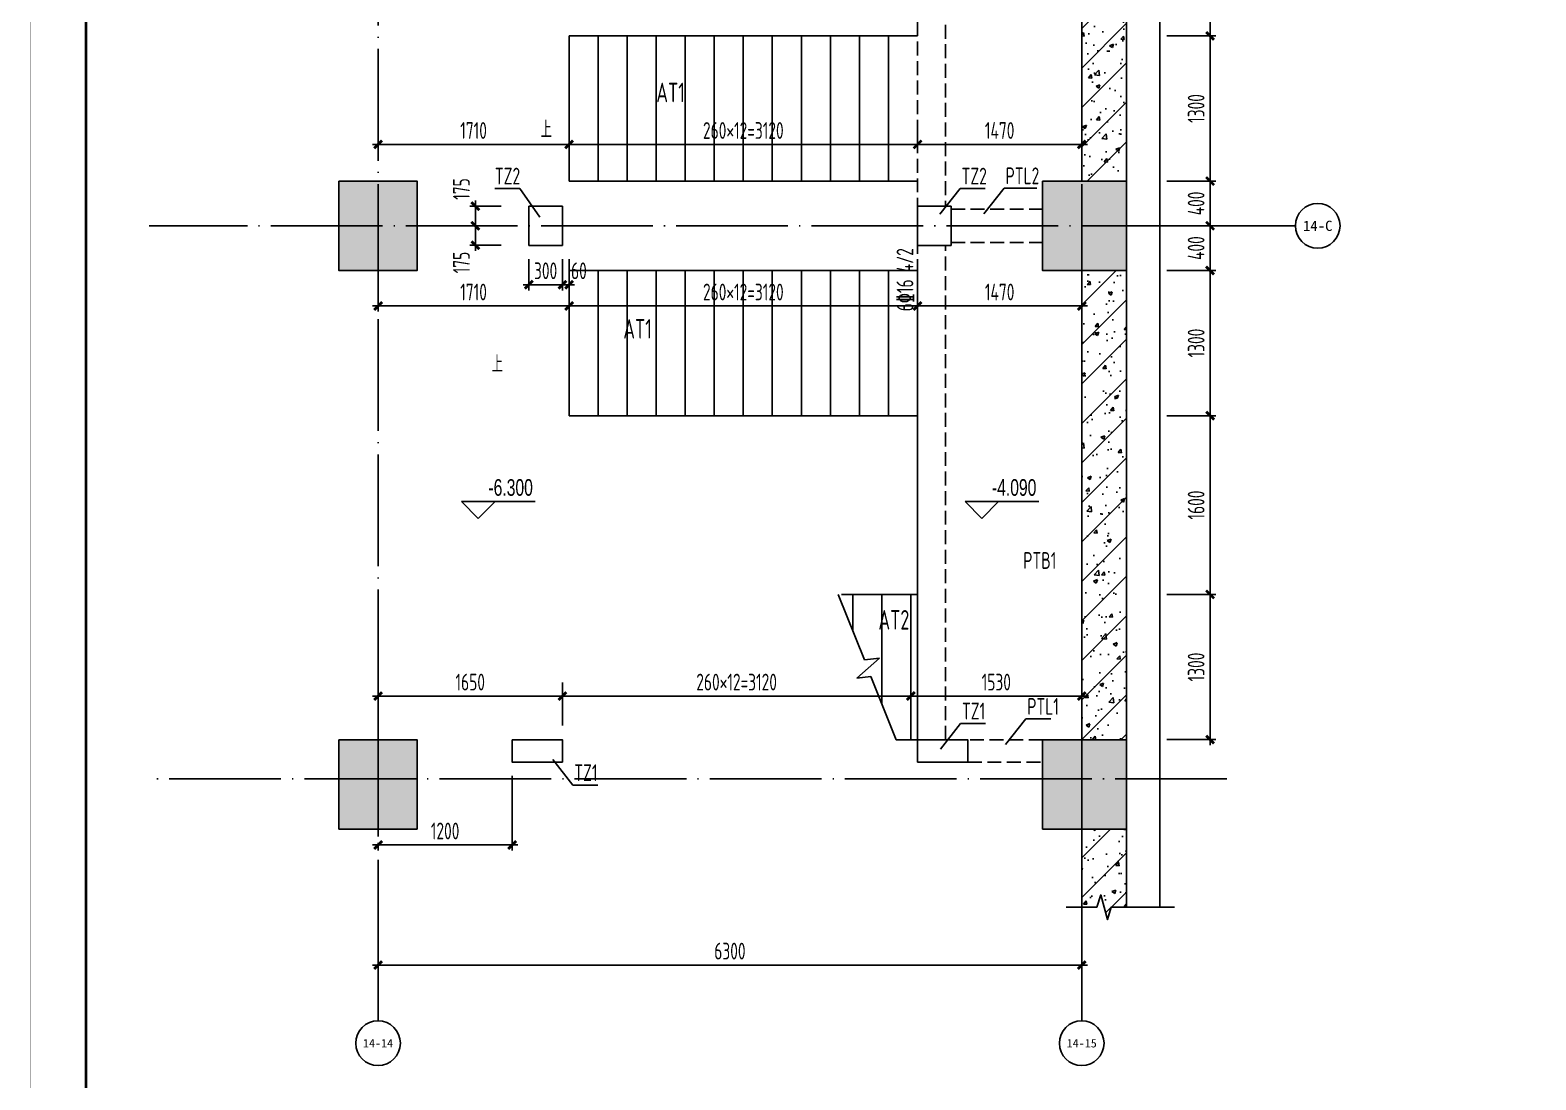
# Model space of a CAD drawing. Extents: x 458696 to 839151, y -191463 to 35158.
# Drawn here: x 505277 to 518758, y -35275 to -25877 of the extents above; entities that cross this region are included whole.
import ezdxf
from ezdxf.enums import TextEntityAlignment as Align

# ---------------------------------------------------------------- set-up
doc = ezdxf.new("R2010")
doc.units = 0
doc.header["$LTSCALE"] = 500
for name, pattern in [('CENTER', [2, 1.25, -0.25, 0.25, -0.25]), ('DASH', [0.35, 0.25, -0.1]), ('DOTE', [2.42, 2, -0.2, 0.02, -0.2])]:
    doc.linetypes.add(name, pattern=pattern)
doc.layers.get('0').update_dxf_attribs({"linetype": 'CONTINUOUS'})
doc.layers.get('Defpoints').update_dxf_attribs({"color": 167, "linetype": 'CONTINUOUS'})
for name, color, linetype in [('02-TEXT_轴号', 7, 'CONTINUOUS'), ('104-13#14# B1核心筒$0$104-13#14# B1核心筒$0$DIM_SYMB', 3, 'CONTINUOUS'), ('104-13#14# B1核心筒$0$A_STR-砼墙', 51, 'CONTINUOUS'), ('A-TECH_结构', 21, 'CONTINUOUS'), ('AXIS', 253, 'CENTER'), ('DIM', 3, 'CONTINUOUS'), ('PUB_TEXT', 7, 'CONTINUOUS'), ('s-beam', 4, 'DASH'), ('s-colu', 2, 'CONTINUOUS'), ('s-colu-hatc', 251, 'CONTINUOUS'), ('s-dim', 3, 'CONTINUOUS'), ('S-HATCH', 253, 'CONTINUOUS'), ('s-stair', 7, 'CONTINUOUS'), ('s-thin', 3, 'CONTINUOUS'), ('S_TEXT', 7, 'CONTINUOUS'), ('S_THIN', 7, 'CONTINUOUS')]:
    doc.layers.add(name, color=color, linetype=linetype)
doc.styles.add('_TCH_AXIS', font='STXIHEI.TTF')
doc.styles.add('_TCH_DIM', font='ros.shx', dxfattribs={"width": 0.8, "bigfont": 'jd.shx'})
doc.styles.add('TSSD_Dimension', font='tssdeng.shx', dxfattribs={"width": 0.7, "bigfont": 'TSSDCHN.SHX'})
doc.styles.add('TSSD_Rein', font='Tssdeng.shx', dxfattribs={"width": 0.7, "bigfont": 'hztxt.shx'})
doc.dimstyles.new('TSSD_50_50', dxfattribs={"dimtxt": 150, "dimasz": 50, "dimexe": 50, "dimexo": 125, "dimgap": 50, "dimtad": 1, "dimdec": 0, "dimzin": 0, "dimdsep": 46, "dimtxsty": 'TSSD_Dimension', "dimblk": 'ARCHTICK', "dimblk1": 'ARCHTICK', "dimblk2": 'ARCHTICK', "dimcen": 0, "dimdle": 50, "dimclrt": 7, "dimadec": 0, "dimazin": 0, "dimtfac": 1, "dimtdec": 0, "dimtix": 1, "dimtmove": 2, "dimatfit": 3, "dimfxl": 1, "dimtolj": 1, "dimtzin": 0, "dimarcsym": 0})
pattern_1 = [(50, (166016.54, 26037.7), (358.6301, -31.37607), [37.5, -412.5]), (355, (166016.54, 26037.7), (-69.37567, 376.09607), [30, -330]), (100.4514, (166046.43, 26035.07), (289.2547, 344.71977), [31.8701, -350.57106]), (46.1842, (166016.54, 26137.7), (533.6205, -82.7595), [56.25, -618.75]), (96.6356, (166061, 26130.8), (467.33135, 487.0589), [47.80514, -525.8565]), (351.1842, (166016.54, 26137.7), (467.331, 487.0593), [45, -495]), (21, (166066.54, 26112.7), (298.45353, -201.30945), [37.5, -412.5]), (326, (166066.54, 26112.7), (121.65767, 362.57502), [30, -330]), (71.4514, (166091.4, 26095.9), (420.1113, 161.26525), [31.8701, -350.57106]), (37.5, (166016.54, 26037.69), (6.079928, 166.446927), [0, -326, 0, -335, 0, -331.25]), (7.5, (166016.54, 26037.69), (131.53477, 197.20586), [0, -191, 0, -318.5, 0, -126.25]), (327.5, (165905.04, 26037.69), (266.91122, -11.277436), [0, -125, 0, -390, 0, -517.5]), (317.5, (165855.04, 26037.69), (291.59308, 50.05249), [0, -162.5, 0, -259, 0, -367.5]), (45, (166016.54, 26037.7), (-176.7767, 176.7767), [])]

# ---------------------------------------------------------------- blocks, each defined once
blk = doc.blocks.new('_ArchTick')
at = {"color": 0, "const_width": 0.5}
blk.add_lwpolyline([(-0.71, -0.71), (0.71, 0.71)], dxfattribs=at)
blk = doc.blocks.new('*D612')
at = {"layer": 'Defpoints', "color": 0, "transparency": 16777216}
for p in [(508392, -33747), (514692, -33747), (514692, -34247)]:
    blk.add_point(p, dxfattribs=at)
at = {"layer": 's-dim', "color": 0, "lineweight": -2, "transparency": 16777216}
for p, q in [((508392, -33872), (508392, -34297)), ((514692, -33872), (514692, -34297)), ((508342, -34247), (514742, -34247))]:
    blk.add_line(p, q, dxfattribs=at)
at = {"layer": 's-dim', "color": 0, "lineweight": -2, "transparency": 16777216, "xscale": 50, "yscale": 50, "zscale": 50, "rotation": 180}
blk.add_blockref('_ArchTick', (508392, -34247), dxfattribs=at)
at = {"layer": 's-dim', "color": 0, "lineweight": -2, "transparency": 16777216, "xscale": 50, "yscale": 50, "zscale": 50}
blk.add_blockref('_ArchTick', (514692, -34247), dxfattribs=at)
at = {"layer": 's-dim', "color": 7, "transparency": 16777216, "insert": (511542, -34122), "char_height": 150, "attachment_point": 5, "style": 'TSSD_Dimension'}
blk.add_mtext('\\A1;6300', dxfattribs=at)
blk = doc.blocks.new('*D613')
at = {"layer": 'Defpoints', "color": 0, "transparency": 16777216}
for p in [(508392, -26596), (510102, -26596), (510102, -26901)]:
    blk.add_point(p, dxfattribs=at)
at = {"layer": 's-dim', "color": 0, "lineweight": -2, "transparency": 16777216}
for p, q in [((508392, -26721), (508392, -26951)), ((510102, -26721), (510102, -26951)), ((508342, -26901), (510152, -26901))]:
    blk.add_line(p, q, dxfattribs=at)
at = {"layer": 's-dim', "color": 0, "lineweight": -2, "transparency": 16777216, "xscale": 50, "yscale": 50, "zscale": 50, "rotation": 180}
blk.add_blockref('_ArchTick', (508392, -26901), dxfattribs=at)
at = {"layer": 's-dim', "color": 0, "lineweight": -2, "transparency": 16777216, "xscale": 50, "yscale": 50, "zscale": 50}
blk.add_blockref('_ArchTick', (510102, -26901), dxfattribs=at)
at = {"layer": 's-dim', "color": 7, "transparency": 16777216, "insert": (509247, -26776), "char_height": 150, "attachment_point": 5, "style": 'TSSD_Dimension'}
blk.add_mtext('\\A1;1710', dxfattribs=at)
blk = doc.blocks.new('*D614')
at = {"layer": 'Defpoints', "color": 0, "transparency": 16777216}
for p in [(510102, -26596), (513222, -26596), (513222, -26901)]:
    blk.add_point(p, dxfattribs=at)
at = {"layer": 's-dim', "color": 0, "lineweight": -2, "transparency": 16777216}
for p, q in [((510102, -26721), (510102, -26951)), ((513222, -26721), (513222, -26951)), ((510052, -26901), (513272, -26901))]:
    blk.add_line(p, q, dxfattribs=at)
at = {"layer": 's-dim', "color": 0, "lineweight": -2, "transparency": 16777216, "xscale": 50, "yscale": 50, "zscale": 50, "rotation": 180}
blk.add_blockref('_ArchTick', (510102, -26901), dxfattribs=at)
at = {"layer": 's-dim', "color": 0, "lineweight": -2, "transparency": 16777216, "xscale": 50, "yscale": 50, "zscale": 50}
blk.add_blockref('_ArchTick', (513222, -26901), dxfattribs=at)
at = {"layer": 's-dim', "color": 7, "transparency": 16777216, "insert": (511662, -26776), "char_height": 150, "attachment_point": 5, "style": 'TSSD_Dimension'}
blk.add_mtext('\\A1;260×12=3120', dxfattribs=at)
blk = doc.blocks.new('*D615')
at = {"layer": 'Defpoints', "color": 0, "transparency": 16777216}
for p in [(513222, -26596), (514692, -26596), (514692, -26901)]:
    blk.add_point(p, dxfattribs=at)
at = {"layer": 's-dim', "color": 0, "lineweight": -2, "transparency": 16777216}
for p, q in [((513222, -26721), (513222, -26951)), ((514692, -26721), (514692, -26951)), ((513172, -26901), (514742, -26901))]:
    blk.add_line(p, q, dxfattribs=at)
at = {"layer": 's-dim', "color": 0, "lineweight": -2, "transparency": 16777216, "xscale": 50, "yscale": 50, "zscale": 50, "rotation": 180}
blk.add_blockref('_ArchTick', (513222, -26901), dxfattribs=at)
at = {"layer": 's-dim', "color": 0, "lineweight": -2, "transparency": 16777216, "xscale": 50, "yscale": 50, "zscale": 50}
blk.add_blockref('_ArchTick', (514692, -26901), dxfattribs=at)
at = {"layer": 's-dim', "color": 7, "transparency": 16777216, "insert": (513957, -26776), "char_height": 150, "attachment_point": 5, "style": 'TSSD_Dimension'}
blk.add_mtext('\\A1;1470', dxfattribs=at)
blk = doc.blocks.new('*D621')
at = {"layer": 'Defpoints', "color": 0, "transparency": 16777216}
for p in [(515328, -24329), (515328, -25929), (515841, -25929)]:
    blk.add_point(p, dxfattribs=at)
at = {"layer": 's-dim', "color": 0, "lineweight": -2, "transparency": 16777216}
for p, q in [((515453, -24329), (515891, -24329)), ((515841, -24279), (515841, -25979)), ((515453, -25929), (515891, -25929))]:
    blk.add_line(p, q, dxfattribs=at)
at = {"layer": 's-dim', "color": 0, "lineweight": -2, "transparency": 16777216, "xscale": 50, "yscale": 50, "zscale": 50}
for p, rotation in [((515841, -24329), 90), ((515841, -25929), 270)]:
    blk.add_blockref('_ArchTick', p, dxfattribs=dict(at, rotation=rotation))
at = {"layer": 's-dim', "color": 7, "transparency": 16777216, "insert": (515716, -25129), "char_height": 150, "attachment_point": 5, "rotation": 90, "style": 'TSSD_Dimension'}
blk.add_mtext('\\A1;1600', dxfattribs=at)
blk = doc.blocks.new('*D622')
at = {"layer": 'Defpoints', "color": 0, "transparency": 16777216}
for p in [(515328, -25929), (515328, -27229), (515841, -27229)]:
    blk.add_point(p, dxfattribs=at)
at = {"layer": 's-dim', "color": 0, "lineweight": -2, "transparency": 16777216}
for p, q in [((515841, -25879), (515841, -27279)), ((515453, -25929), (515891, -25929)), ((515453, -27229), (515891, -27229))]:
    blk.add_line(p, q, dxfattribs=at)
at = {"layer": 's-dim', "color": 0, "lineweight": -2, "transparency": 16777216, "xscale": 50, "yscale": 50, "zscale": 50}
for p, rotation in [((515841, -25929), 90), ((515841, -27229), 270)]:
    blk.add_blockref('_ArchTick', p, dxfattribs=dict(at, rotation=rotation))
at = {"layer": 's-dim', "color": 7, "transparency": 16777216, "insert": (515716, -26579), "char_height": 150, "attachment_point": 5, "rotation": 90, "style": 'TSSD_Dimension'}
blk.add_mtext('\\A1;1300', dxfattribs=at)
blk = doc.blocks.new('*D623')
at = {"layer": 'Defpoints', "color": 0, "transparency": 16777216}
for p in [(515328, -27229), (515328, -27629), (515841, -27629)]:
    blk.add_point(p, dxfattribs=at)
at = {"layer": 's-dim', "color": 0, "lineweight": -2, "transparency": 16777216}
for p, q in [((515453, -27229), (515891, -27229)), ((515841, -27179), (515841, -27679)), ((515453, -27629), (515891, -27629))]:
    blk.add_line(p, q, dxfattribs=at)
at = {"layer": 's-dim', "color": 0, "lineweight": -2, "transparency": 16777216, "xscale": 50, "yscale": 50, "zscale": 50}
for p, rotation in [((515841, -27229), 90), ((515841, -27629), 270)]:
    blk.add_blockref('_ArchTick', p, dxfattribs=dict(at, rotation=rotation))
at = {"layer": 's-dim', "color": 7, "transparency": 16777216, "insert": (515716, -27429), "char_height": 150, "attachment_point": 5, "rotation": 90, "style": 'TSSD_Dimension'}
blk.add_mtext('\\A1;400', dxfattribs=at)
blk = doc.blocks.new('*D624')
at = {"layer": 'Defpoints', "color": 0, "transparency": 16777216}
for p in [(508392, -28041), (510102, -28041), (510102, -28347)]:
    blk.add_point(p, dxfattribs=at)
at = {"layer": 's-dim', "color": 0, "lineweight": -2, "transparency": 16777216}
for p, q in [((508392, -28166), (508392, -28397)), ((510102, -28166), (510102, -28397)), ((508342, -28347), (510152, -28347))]:
    blk.add_line(p, q, dxfattribs=at)
at = {"layer": 's-dim', "color": 0, "lineweight": -2, "transparency": 16777216, "xscale": 50, "yscale": 50, "zscale": 50, "rotation": 180}
blk.add_blockref('_ArchTick', (508392, -28347), dxfattribs=at)
at = {"layer": 's-dim', "color": 0, "lineweight": -2, "transparency": 16777216, "xscale": 50, "yscale": 50, "zscale": 50}
blk.add_blockref('_ArchTick', (510102, -28347), dxfattribs=at)
at = {"layer": 's-dim', "color": 7, "transparency": 16777216, "insert": (509247, -28222), "char_height": 150, "attachment_point": 5, "style": 'TSSD_Dimension'}
blk.add_mtext('\\A1;1710', dxfattribs=at)
blk = doc.blocks.new('*D625')
at = {"layer": 'Defpoints', "color": 0, "transparency": 16777216}
for p in [(510102, -28041), (513222, -28041), (513222, -28347)]:
    blk.add_point(p, dxfattribs=at)
at = {"layer": 's-dim', "color": 0, "lineweight": -2, "transparency": 16777216}
for p, q in [((510102, -28166), (510102, -28397)), ((513222, -28166), (513222, -28397)), ((510052, -28347), (513272, -28347))]:
    blk.add_line(p, q, dxfattribs=at)
at = {"layer": 's-dim', "color": 0, "lineweight": -2, "transparency": 16777216, "xscale": 50, "yscale": 50, "zscale": 50, "rotation": 180}
blk.add_blockref('_ArchTick', (510102, -28347), dxfattribs=at)
at = {"layer": 's-dim', "color": 0, "lineweight": -2, "transparency": 16777216, "xscale": 50, "yscale": 50, "zscale": 50}
blk.add_blockref('_ArchTick', (513222, -28347), dxfattribs=at)
at = {"layer": 's-dim', "color": 7, "transparency": 16777216, "insert": (511662, -28222), "char_height": 150, "attachment_point": 5, "style": 'TSSD_Dimension'}
blk.add_mtext('\\A1;260×12=3120', dxfattribs=at)
blk = doc.blocks.new('*D626')
at = {"layer": 'Defpoints', "color": 0, "transparency": 16777216}
for p in [(513222, -28041), (514692, -28041), (514692, -28347)]:
    blk.add_point(p, dxfattribs=at)
at = {"layer": 's-dim', "color": 0, "lineweight": -2, "transparency": 16777216}
for p, q in [((513222, -28166), (513222, -28397)), ((514692, -28166), (514692, -28397)), ((513172, -28347), (514742, -28347))]:
    blk.add_line(p, q, dxfattribs=at)
at = {"layer": 's-dim', "color": 0, "lineweight": -2, "transparency": 16777216, "xscale": 50, "yscale": 50, "zscale": 50, "rotation": 180}
blk.add_blockref('_ArchTick', (513222, -28347), dxfattribs=at)
at = {"layer": 's-dim', "color": 0, "lineweight": -2, "transparency": 16777216, "xscale": 50, "yscale": 50, "zscale": 50}
blk.add_blockref('_ArchTick', (514692, -28347), dxfattribs=at)
at = {"layer": 's-dim', "color": 7, "transparency": 16777216, "insert": (513957, -28222), "char_height": 150, "attachment_point": 5, "style": 'TSSD_Dimension'}
blk.add_mtext('\\A1;1470', dxfattribs=at)
blk = doc.blocks.new('*D627')
at = {"layer": 'Defpoints', "color": 0, "transparency": 16777216}
for p in [(513162, -31594), (514692, -31594), (513162, -31839)]:
    blk.add_point(p, dxfattribs=at)
at = {"layer": 's-dim', "color": 0, "lineweight": -2, "transparency": 16777216}
for p, q in [((513162, -31719), (513162, -31889)), ((514692, -31719), (514692, -31889)), ((514742, -31839), (513112, -31839))]:
    blk.add_line(p, q, dxfattribs=at)
at = {"layer": 's-dim', "color": 0, "lineweight": -2, "transparency": 16777216, "xscale": 50, "yscale": 50, "zscale": 50, "rotation": 180}
blk.add_blockref('_ArchTick', (513162, -31839), dxfattribs=at)
at = {"layer": 's-dim', "color": 0, "lineweight": -2, "transparency": 16777216, "xscale": 50, "yscale": 50, "zscale": 50}
blk.add_blockref('_ArchTick', (514692, -31839), dxfattribs=at)
at = {"layer": 's-dim', "color": 7, "transparency": 16777216, "insert": (513927, -31714), "char_height": 150, "attachment_point": 5, "style": 'TSSD_Dimension'}
blk.add_mtext('\\A1;1530', dxfattribs=at)
blk = doc.blocks.new('*D628')
at = {"layer": 'Defpoints', "color": 0, "transparency": 16777216}
for p in [(510042, -31594), (513162, -31594), (510042, -31839)]:
    blk.add_point(p, dxfattribs=at)
at = {"layer": 's-dim', "color": 0, "lineweight": -2, "transparency": 16777216}
for p, q in [((510042, -31719), (510042, -31889)), ((513162, -31719), (513162, -31889)), ((513212, -31839), (509992, -31839))]:
    blk.add_line(p, q, dxfattribs=at)
at = {"layer": 's-dim', "color": 0, "lineweight": -2, "transparency": 16777216, "xscale": 50, "yscale": 50, "zscale": 50, "rotation": 180}
blk.add_blockref('_ArchTick', (510042, -31839), dxfattribs=at)
at = {"layer": 's-dim', "color": 0, "lineweight": -2, "transparency": 16777216, "xscale": 50, "yscale": 50, "zscale": 50}
blk.add_blockref('_ArchTick', (513162, -31839), dxfattribs=at)
at = {"layer": 's-dim', "color": 7, "transparency": 16777216, "insert": (511602, -31714), "char_height": 150, "attachment_point": 5, "style": 'TSSD_Dimension'}
blk.add_mtext('\\A1;260×12=3120', dxfattribs=at)
blk = doc.blocks.new('*D629')
at = {"layer": 'Defpoints', "color": 0, "transparency": 16777216}
for p in [(508392, -31839), (508392, -32229), (510042, -32229)]:
    blk.add_point(p, dxfattribs=at)
at = {"layer": 's-dim', "color": 0, "lineweight": -2, "transparency": 16777216}
for p, q in [((508392, -32104), (508392, -31789)), ((510042, -32104), (510042, -31789)), ((510092, -31839), (508342, -31839))]:
    blk.add_line(p, q, dxfattribs=at)
at = {"layer": 's-dim', "color": 0, "lineweight": -2, "transparency": 16777216, "xscale": 50, "yscale": 50, "zscale": 50, "rotation": 180}
blk.add_blockref('_ArchTick', (508392, -31839), dxfattribs=at)
at = {"layer": 's-dim', "color": 0, "lineweight": -2, "transparency": 16777216, "xscale": 50, "yscale": 50, "zscale": 50}
blk.add_blockref('_ArchTick', (510042, -31839), dxfattribs=at)
at = {"layer": 's-dim', "color": 7, "transparency": 16777216, "insert": (509217, -31714), "char_height": 150, "attachment_point": 5, "style": 'TSSD_Dimension'}
blk.add_mtext('\\A1;1650', dxfattribs=at)
blk = doc.blocks.new('*D630')
at = {"layer": 'Defpoints', "color": 0, "transparency": 16777216}
for p in [(515328, -30929), (515841, -30929), (515328, -32229)]:
    blk.add_point(p, dxfattribs=at)
at = {"layer": 's-dim', "color": 0, "lineweight": -2, "transparency": 16777216}
for p, q in [((515453, -30929), (515891, -30929)), ((515841, -32279), (515841, -30879)), ((515453, -32229), (515891, -32229))]:
    blk.add_line(p, q, dxfattribs=at)
at = {"layer": 's-dim', "color": 0, "lineweight": -2, "transparency": 16777216, "xscale": 50, "yscale": 50, "zscale": 50}
for p, rotation in [((515841, -30929), 90), ((515841, -32229), 270)]:
    blk.add_blockref('_ArchTick', p, dxfattribs=dict(at, rotation=rotation))
at = {"layer": 's-dim', "color": 7, "transparency": 16777216, "insert": (515716, -31579), "char_height": 150, "attachment_point": 5, "rotation": 90, "style": 'TSSD_Dimension'}
blk.add_mtext('\\A1;1300', dxfattribs=at)
blk = doc.blocks.new('*D631')
at = {"layer": 'Defpoints', "color": 0, "transparency": 16777216}
for p in [(515328, -29329), (515841, -29329), (515328, -30929)]:
    blk.add_point(p, dxfattribs=at)
at = {"layer": 's-dim', "color": 0, "lineweight": -2, "transparency": 16777216}
for p, q in [((515453, -29329), (515891, -29329)), ((515841, -30979), (515841, -29279)), ((515453, -30929), (515891, -30929))]:
    blk.add_line(p, q, dxfattribs=at)
at = {"layer": 's-dim', "color": 0, "lineweight": -2, "transparency": 16777216, "xscale": 50, "yscale": 50, "zscale": 50}
for p, rotation in [((515841, -29329), 90), ((515841, -30929), 270)]:
    blk.add_blockref('_ArchTick', p, dxfattribs=dict(at, rotation=rotation))
at = {"layer": 's-dim', "color": 7, "transparency": 16777216, "insert": (515716, -30129), "char_height": 150, "attachment_point": 5, "rotation": 90, "style": 'TSSD_Dimension'}
blk.add_mtext('\\A1;1600', dxfattribs=at)
blk = doc.blocks.new('*D632')
at = {"layer": 'Defpoints', "color": 0, "transparency": 16777216}
for p in [(515328, -28029), (515841, -28029), (515328, -29329)]:
    blk.add_point(p, dxfattribs=at)
at = {"layer": 's-dim', "color": 0, "lineweight": -2, "transparency": 16777216}
for p, q in [((515453, -28029), (515891, -28029)), ((515841, -29379), (515841, -27979)), ((515453, -29329), (515891, -29329))]:
    blk.add_line(p, q, dxfattribs=at)
at = {"layer": 's-dim', "color": 0, "lineweight": -2, "transparency": 16777216, "xscale": 50, "yscale": 50, "zscale": 50}
for p, rotation in [((515841, -28029), 90), ((515841, -29329), 270)]:
    blk.add_blockref('_ArchTick', p, dxfattribs=dict(at, rotation=rotation))
at = {"layer": 's-dim', "color": 7, "transparency": 16777216, "insert": (515716, -28679), "char_height": 150, "attachment_point": 5, "rotation": 90, "style": 'TSSD_Dimension'}
blk.add_mtext('\\A1;1300', dxfattribs=at)
blk = doc.blocks.new('*D633')
at = {"layer": 'Defpoints', "color": 0, "transparency": 16777216}
for p in [(515328, -27629), (515841, -27629), (515328, -28029)]:
    blk.add_point(p, dxfattribs=at)
at = {"layer": 's-dim', "color": 0, "lineweight": -2, "transparency": 16777216}
for p, q in [((515453, -27629), (515891, -27629)), ((515841, -28079), (515841, -27579)), ((515453, -28029), (515891, -28029))]:
    blk.add_line(p, q, dxfattribs=at)
at = {"layer": 's-dim', "color": 0, "lineweight": -2, "transparency": 16777216, "xscale": 50, "yscale": 50, "zscale": 50}
for p, rotation in [((515841, -27629), 90), ((515841, -28029), 270)]:
    blk.add_blockref('_ArchTick', p, dxfattribs=dict(at, rotation=rotation))
at = {"layer": 's-dim', "color": 7, "transparency": 16777216, "insert": (515716, -27829), "char_height": 150, "attachment_point": 5, "rotation": 90, "style": 'TSSD_Dimension'}
blk.add_mtext('\\A1;400', dxfattribs=at)
blk = doc.blocks.new('*D855')
at = {"layer": 'Defpoints', "color": 0, "transparency": 16777216}
for p in [(509619, -27454), (509263, -27629), (509619, -27629)]:
    blk.add_point(p, dxfattribs=at)
at = {"layer": 's-dim', "color": 0, "lineweight": -2, "transparency": 16777216}
for p, q in [((509494, -27454), (509213, -27454)), ((509263, -27404), (509263, -27679)), ((509494, -27629), (509213, -27629))]:
    blk.add_line(p, q, dxfattribs=at)
at = {"layer": 's-dim', "color": 0, "lineweight": -2, "transparency": 16777216, "xscale": 50, "yscale": 50, "zscale": 50}
for p, rotation in [((509263, -27454), 90), ((509263, -27629), 270)]:
    blk.add_blockref('_ArchTick', p, dxfattribs=dict(at, rotation=rotation))
at = {"layer": 's-dim', "color": 7, "transparency": 16777216, "insert": (509138, -27300), "char_height": 150, "attachment_point": 5, "rotation": 90, "style": 'TSSD_Dimension'}
blk.add_mtext('\\A1;175', dxfattribs=at)
blk = doc.blocks.new('*D856')
at = {"layer": 'Defpoints', "color": 0, "transparency": 16777216}
for p in [(509619, -27629), (509263, -27804), (509619, -27804)]:
    blk.add_point(p, dxfattribs=at)
at = {"layer": 's-dim', "color": 0, "lineweight": -2, "transparency": 16777216}
for p, q in [((509494, -27629), (509213, -27629)), ((509263, -27579), (509263, -27854)), ((509494, -27804), (509213, -27804))]:
    blk.add_line(p, q, dxfattribs=at)
at = {"layer": 's-dim', "color": 0, "lineweight": -2, "transparency": 16777216, "xscale": 50, "yscale": 50, "zscale": 50}
for p, rotation in [((509263, -27629), 90), ((509263, -27804), 270)]:
    blk.add_blockref('_ArchTick', p, dxfattribs=dict(at, rotation=rotation))
at = {"layer": 's-dim', "color": 7, "transparency": 16777216, "insert": (509138, -27958), "char_height": 150, "attachment_point": 5, "rotation": 90, "style": 'TSSD_Dimension'}
blk.add_mtext('\\A1;175', dxfattribs=at)
blk = doc.blocks.new('*D857')
at = {"layer": 'Defpoints', "color": 0, "transparency": 16777216}
for p in [(509592, -32429), (508392, -33029), (509592, -33172)]:
    blk.add_point(p, dxfattribs=at)
at = {"layer": 's-dim', "color": 0, "lineweight": -2, "transparency": 16777216}
for p, q in [((509592, -32554), (509592, -33222)), ((508392, -33154), (508392, -33222)), ((508342, -33172), (509642, -33172))]:
    blk.add_line(p, q, dxfattribs=at)
at = {"layer": 's-dim', "color": 0, "lineweight": -2, "transparency": 16777216, "xscale": 50, "yscale": 50, "zscale": 50, "rotation": 180}
blk.add_blockref('_ArchTick', (508392, -33172), dxfattribs=at)
at = {"layer": 's-dim', "color": 0, "lineweight": -2, "transparency": 16777216, "xscale": 50, "yscale": 50, "zscale": 50}
blk.add_blockref('_ArchTick', (509592, -33172), dxfattribs=at)
at = {"layer": 's-dim', "color": 7, "transparency": 16777216, "insert": (508992, -33047), "char_height": 150, "attachment_point": 5, "style": 'TSSD_Dimension'}
blk.add_mtext('\\A1;1200', dxfattribs=at)
blk = doc.blocks.new('*D1004')
at = {"layer": 'Defpoints', "color": 0, "transparency": 16777216}
for p in [(509742, -27804), (510042, -27804), (510042, -28157)]:
    blk.add_point(p, dxfattribs=at)
at = {"layer": 's-dim', "color": 0, "lineweight": -2, "transparency": 16777216}
for p, q in [((509742, -27929), (509742, -28207)), ((510042, -27929), (510042, -28207)), ((509742, -28157), (509692, -28157)), ((509742, -28157), (510042, -28157)), ((510042, -28157), (510092, -28157))]:
    blk.add_line(p, q, dxfattribs=at)
at = {"layer": 's-dim', "color": 0, "lineweight": -2, "transparency": 16777216, "xscale": 50, "yscale": 50, "zscale": 50}
blk.add_blockref('_ArchTick', (509742, -28157), dxfattribs=at)
at = {"layer": 's-dim', "color": 0, "lineweight": -2, "transparency": 16777216, "xscale": 50, "yscale": 50, "zscale": 50, "rotation": 180}
blk.add_blockref('_ArchTick', (510042, -28157), dxfattribs=at)
at = {"layer": 's-dim', "color": 7, "transparency": 16777216, "insert": (509892, -28032), "char_height": 150, "attachment_point": 5, "style": 'TSSD_Dimension'}
blk.add_mtext('\\A1;300', dxfattribs=at)
blk = doc.blocks.new('*D1005')
at = {"layer": 'Defpoints', "color": 0, "transparency": 16777216}
for p in [(510042, -27804), (510102, -27804), (510102, -28157)]:
    blk.add_point(p, dxfattribs=at)
at = {"layer": 's-dim', "color": 0, "lineweight": -2, "transparency": 16777216}
for p, q in [((510042, -27929), (510042, -28207)), ((510102, -27929), (510102, -28207)), ((510042, -28157), (509992, -28157)), ((510042, -28157), (510102, -28157)), ((510102, -28157), (510152, -28157))]:
    blk.add_line(p, q, dxfattribs=at)
at = {"layer": 's-dim', "color": 0, "lineweight": -2, "transparency": 16777216, "xscale": 50, "yscale": 50, "zscale": 50}
blk.add_blockref('_ArchTick', (510042, -28157), dxfattribs=at)
at = {"layer": 's-dim', "color": 0, "lineweight": -2, "transparency": 16777216, "xscale": 50, "yscale": 50, "zscale": 50, "rotation": 180}
blk.add_blockref('_ArchTick', (510102, -28157), dxfattribs=at)
at = {"layer": 's-dim', "color": 7, "transparency": 16777216, "insert": (510190, -28032), "char_height": 150, "attachment_point": 5, "style": 'TSSD_Dimension'}
blk.add_mtext('\\A1;60', dxfattribs=at)

msp = doc.modelspace()

# ---------------------------------------------------------------- hatches: boundary and pattern name
at = {"layer": 's-colu-hatc'}
for points in [[(508041.748, -27229.376), (508741.748, -27229.376), (508741.748, -28029.376), (508041.748, -28029.376)], [(514341.748, -27229.376), (515091.748, -27229.376), (515091.748, -28029.376), (514341.748, -28029.376)], [(508041.748, -32229.376), (508741.748, -32229.376), (508741.748, -33029.376), (508041.748, -33029.376)], [(514341.748, -32229.376), (515091.748, -32229.376), (515091.748, -33029.376), (514341.748, -33029.376)]]:
    msp.add_hatch(color=256, dxfattribs=at).paths.add_polyline_path(points)
at = {"layer": 'S-HATCH'}
h = msp.add_hatch(dxfattribs=at)
h.set_pattern_fill('ARMORED', color=256, scale=50, style=0)
h.set_pattern_definition(pattern_1)
h.paths.add_polyline_path([(515091.748, -23029.376), (514691.748, -23029.376), (514691.748, -27229.376), (515091.748, -27229.376)])
h = msp.add_hatch(dxfattribs=at)
h.set_pattern_fill('ARMORED', color=256, scale=50, style=0)
h.set_pattern_definition(pattern_1)
h.paths.add_polyline_path([(515091.748, -28029.376), (514691.748, -28029.376), (514691.748, -32229.376), (515091.748, -32229.376)])
h = msp.add_hatch(dxfattribs=at)
h.set_pattern_fill('ARMORED', color=256, scale=50, style=0)
h.set_pattern_definition(pattern_1)
h.paths.add_polyline_path([(515091.748, -33029.376), (514691.748, -33029.376), (514691.748, -33729.376), (514826.748, -33729.376), (514861.748, -33619.376), (514921.748, -33839.376), (514956.748, -33729.376), (515091.748, -33729.376)])

# ---------------------------------------------------------------- linework, layer by layer
for points, const_width in [([(505278.024, -19506.31), (505278.024, -72056.31), (534978.024, -72056.31), (534978.024, -19506.31)], 2.5), ([(534478.024, -68306.31), (534478.024, -20756.31), (505778.024, -20756.31), (505778.024, -68306.31)], 25)]:
    msp.add_lwpolyline(points, close=True, dxfattribs=dict(const_width=const_width))
at = {"layer": '104-13#14# B1核心筒$0$104-13#14# B1核心筒$0$DIM_SYMB'}
for points in [[(509941.748, -26579.376, 0, 0, 0), (513941.748, -26579.376, 0, 0, 0), (513941.748, -23679.376, 0, 0, 0), (513381.748, -23679.376, 120, 0, 0), (512931.748, -23679.376, 0, 0, 0)], [(509941.748, -28679.376, 0, 0, 0), (513941.748, -28679.376, 0, 0, 0), (513941.748, -31579.376, 0, 0, 0), (513381.748, -31579.376, 120, 0, 0), (512931.748, -31579.376, 0, 0, 0)]]:
    msp.add_lwpolyline(points, format="xyseb", dxfattribs=at)
at = {"layer": '104-13#14# B1核心筒$0$A_STR-砼墙', "linetype": 'Continuous'}
for p, q in [((514691.748, -27229.376), (514691.748, -23029.376)), ((515091.748, -27229.376), (515091.748, -23029.376)), ((514691.748, -32229.376), (514691.748, -28029.376)), ((515091.748, -32229.376), (515091.748, -28029.376)), ((514691.748, -33729.376), (514691.748, -33029.376)), ((515091.748, -33729.376), (515091.748, -33029.376))]:
    msp.add_line(p, q, dxfattribs=at)
at = {"layer": 'A-TECH_结构'}
msp.add_lwpolyline([(515391.748, -33729.376), (515391.748, -21529.375)], dxfattribs=at)
at = {"layer": 'AXIS', "color": 8, "linetype": 'DOTE'}
for p, q in [((508391.748, -34306.148), (508391.748, -21029.376)), ((514691.748, -34306.148), (514691.748, -21029.376)), ((515691.748, -27629.376), (506341.748, -27629.376)), ((515991.934, -32579.376), (506341.748, -32579.376))]:
    msp.add_line(p, q, dxfattribs=at)
at = {"layer": 'DIM'}
for p, q in [((509139.201, -30098.56), (509798.82, -30098.56)), ((509289.201, -30248.56), (509439.201, -30098.56)), ((513647.058, -30098.56), (514306.677, -30098.56)), ((513797.058, -30248.56), (513947.058, -30098.56))]:
    msp.add_line(p, q, dxfattribs=at)
at = {"layer": 's-beam'}
for p, q in [((513221.748, -22829.376), (513221.748, -27479.376)), ((513471.748, -23029.376), (513471.748, -27454.376)), ((513521.748, -27479.376), (514341.748, -27479.376)), ((513221.748, -32429.376), (513221.748, -27779.376)), ((513471.748, -32229.376), (513471.748, -27804.376)), ((513521.748, -27779.376), (514341.748, -27779.376)), ((514341.748, -32229.376), (513671.748, -32229.376)), ((513671.748, -32429.376), (514341.748, -32429.376))]:
    msp.add_line(p, q, dxfattribs=at)
at = {"layer": 's-colu'}
for points in [[(508041.748, -27229.376), (508741.748, -27229.376), (508741.748, -28029.376), (508041.748, -28029.376)], [(514341.748, -27229.376), (515091.748, -27229.376), (515091.748, -28029.376), (514341.748, -28029.376)], [(509741.748, -27454.376), (510041.748, -27454.376), (510041.748, -27804.376), (509741.748, -27804.376)], [(513221.748, -27454.376), (513521.748, -27454.376), (513521.748, -27804.376), (513221.748, -27804.376)], [(508041.748, -32229.376), (508741.748, -32229.376), (508741.748, -33029.376), (508041.748, -33029.376)], [(509591.748, -32229.376), (510041.748, -32229.376), (510041.748, -32429.376), (509591.748, -32429.376)], [(513221.748, -32229.376), (513671.748, -32229.376), (513671.748, -32429.376), (513221.748, -32429.376)], [(514341.748, -32229.376), (515091.748, -32229.376), (515091.748, -33029.376), (514341.748, -33029.376)]]:
    msp.add_lwpolyline(points, close=True, dxfattribs=at)
at = {"layer": 's-dim'}
for p, q in [((515604.464, -27629.376), (516604.464, -27629.376)), ((508391.748, -33746.507), (508391.748, -34746.507)), ((514691.748, -33746.507), (514691.748, -34746.507))]:
    msp.add_line(p, q, dxfattribs=at)
for centre in [(516804.464, -27629.376), (508391.748, -34946.507), (514691.748, -34946.507)]:
    msp.add_circle(centre, 200, dxfattribs=at)
at = {"layer": 's-stair'}
for p, q in [((510101.748, -25929.376), (513221.748, -25929.376)), ((510101.748, -25929.376), (510101.748, -27229.376)), ((510361.748, -25929.376), (510361.748, -27229.376)), ((510621.748, -25929.376), (510621.748, -27229.376)), ((510881.748, -25929.376), (510881.748, -27229.376)), ((511141.748, -25929.376), (511141.748, -27229.376)), ((511401.748, -25929.376), (511401.748, -27229.376)), ((511661.748, -25929.376), (511661.748, -27229.376)), ((511921.748, -25929.376), (511921.748, -27229.376)), ((512181.748, -25929.376), (512181.748, -27229.376)), ((512441.748, -25929.376), (512441.748, -27229.376)), ((512701.748, -25929.376), (512701.748, -27229.376)), ((512961.748, -25929.376), (512961.748, -27229.376)), ((510101.748, -27229.376), (513221.748, -27229.376)), ((510101.748, -28029.376), (510101.748, -29329.376)), ((510101.748, -28029.376), (513221.748, -28029.376)), ((510361.748, -28029.376), (510361.748, -29329.376)), ((510621.748, -28029.376), (510621.748, -29329.376)), ((510881.748, -28029.376), (510881.748, -29329.376)), ((511141.748, -28029.376), (511141.748, -29329.376)), ((511401.748, -28029.376), (511401.748, -29329.376)), ((511661.748, -28029.376), (511661.748, -29329.376)), ((511921.748, -28029.376), (511921.748, -29329.376)), ((512181.748, -28029.376), (512181.748, -29329.376)), ((512441.748, -28029.376), (512441.748, -29329.376)), ((512701.748, -28029.376), (512701.748, -29329.376)), ((512961.748, -28029.376), (512961.748, -29329.376)), ((513221.748, -28029.376), (513221.748, -29329.376)), ((513221.748, -28029.376), (513221.748, -32229.376)), ((510101.748, -29329.376), (513221.748, -29329.376)), ((512511.748, -30929.376), (512745.795, -31514.493)), ((513221.748, -30929.376), (512541.748, -30929.376)), ((512641.748, -31254.376), (512641.748, -30929.376)), ((512901.748, -31904.376), (512901.748, -30929.376)), ((513161.748, -32229.376), (513161.748, -30929.376)), ((512879.845, -31498.505), (512679.336, -31677.789)), ((512745.795, -31514.493), (512879.845, -31498.505)), ((512679.336, -31677.789), (512805.113, -31662.788)), ((512805.113, -31662.788), (513031.748, -32229.376)), ((513031.748, -32229.376), (513221.748, -32229.376))]:
    msp.add_line(p, q, dxfattribs=at)
at = {"layer": 's-thin'}
for p, q in [((509139.201, -30098.56), (509289.201, -30248.56)), ((513647.058, -30098.56), (513797.058, -30248.56))]:
    msp.add_line(p, q, dxfattribs=at)
msp.add_lwpolyline([(514551.748, -33729.376), (514826.748, -33729.376), (514861.748, -33619.376), (514921.748, -33839.376), (514956.748, -33729.376), (515523.215, -33729.376)], dxfattribs=at)
at = {"layer": 'S_THIN'}
for p, q in [((509660.08, -27295.312), (509436.936, -27295.312)), ((509840.902, -27550.964), (509660.08, -27295.312)), ((513422.593, -27525.964), (513603.416, -27295.312)), ((513603.416, -27295.312), (513826.56, -27295.312)), ((513816.496, -27523.409), (513997.318, -27292.757)), ((513997.318, -27292.757), (514289.038, -27292.757)), ((513426.326, -32314.886), (513607.149, -32084.234)), ((513607.149, -32084.234), (513830.293, -32084.234)), ((514010.555, -32273.705), (514191.378, -32043.054)), ((514191.378, -32043.054), (514414.521, -32043.054)), ((509955.191, -32405.724), (510136.013, -32636.376)), ((510136.013, -32636.376), (510359.157, -32636.376))]:
    msp.add_line(p, q, dxfattribs=at)

# ---------------------------------------------------------------- texts
at = {"layer": '02-TEXT_轴号', "style": '_TCH_AXIS'}
for s, height, width, p, p2 in [('14-C', 91.3684, 0.960446, (516672.128, -27675.06), (516936.801, -27675.06)), ('14-14', 75.0039, 1.054452, (508256.864, -34984.009), (508526.632, -34984.009)), ('14-15', 76.1461, 1.037403, (514557.024, -34984.58), (514826.471, -34984.58))]:
    msp.add_text(s, height=height, dxfattribs=dict(at, width=width)).set_placement(p, p2, align=Align.FIT)
at = {"layer": 'PUB_TEXT', "style": '_TCH_DIM', "width": 0.705882}
for s, p in [('上', (509847.259, -26841.876)), ('上', (509410.547, -28941.876)), ('-6.300', (509379.82, -30046.06)), ('-4.090', (513887.677, -30046.06))]:
    msp.add_text(s, height=148.75, dxfattribs=at).set_placement(p)
at = {"layer": 's-dim', "color": 0, "char_height": 175, "width": 439.11329, "attachment_point": 3, "style": 'TSSD_Rein'}
for s, insert in [('AT1', (511138.356, -26348.06)), ('AT1', (510842.75, -28464.123)), ('AT2', (513148.204, -31068.979))]:
    msp.add_mtext(s, dxfattribs=dict(at, insert=insert))
at = {"layer": 'S_TEXT', "ltscale": 99, "style": 'TSSD_Dimension', "width": 0.7}
for s, p in [('TZ2', (509437.528, -27259.26)), ('TZ2', (513615.968, -27259.26)), ('PTL2', (514009.87, -27256.706)), ('PTB1', (514167.874, -30700.045)), ('TZ1', (513619.701, -32048.183)), ('PTL1', (514203.929, -32007.002)), ('TZ1', (510148.565, -32600.325))]:
    msp.add_text(s, height=150, dxfattribs=at).set_placement(p)
msp.add_text('6%%13216 4/2', height=150, rotation=90, dxfattribs=at).set_placement((513034.466, -28394.129), align=Align.TOP_LEFT)

# ---------------------------------------------------------------- dimensions: what is measured, and where the dimension line sits
at = {"layer": 's-dim'}
for base, p1, p2, angle, picture, middle in [((515840.901, -25929.376), (515328.185, -24329.376), (515328.185, -25929.376), 90, '*D621', (515715.901, -25129.376)), ((515840.901, -27229.376), (515328.185, -25929.376), (515328.185, -27229.376), 90, '*D622', (515715.901, -26579.376)), ((515840.901, -27629.376), (515328.185, -27229.376), (515328.185, -27629.376), 90, '*D623', (515715.901, -27429.376)), ((515840.901, -27629.376), (515328.185, -28029.376), (515328.185, -27629.376), 270, '*D633', (515715.901, -27829.376)), ((515840.901, -28029.376), (515328.185, -29329.376), (515328.185, -28029.376), 270, '*D632', (515715.901, -28679.376)), ((515840.901, -29329.376), (515328.185, -30929.376), (515328.185, -29329.376), 270, '*D631', (515715.901, -30129.376)), ((515840.901, -30929.376), (515328.185, -32229.376), (515328.185, -30929.376), 270, '*D630', (515715.901, -31579.376))]:
    dim = msp.add_linear_dim(base=base, p1=p1, p2=p2, angle=angle, dimstyle='TSSD_50_50', dxfattribs=at)
    dim.commit()
    dim.dimension.update_dxf_attribs({"geometry": picture, "text_midpoint": middle})
for base, p1, p2, picture, middle in [((510101.748, -26901.432), (508391.748, -26596.044), (510101.748, -26596.044), '*D613', (509246.748, -26776.432)), ((514691.748, -26901.432), (513221.748, -26596.044), (514691.748, -26596.044), '*D615', (513956.748, -26776.432)), ((510041.748, -28157.262), (509741.748, -27804.376), (510041.748, -27804.376), '*D1004', (509891.748, -28032.262)), ((510101.748, -28346.685), (508391.748, -28041.297), (510101.748, -28041.297), '*D624', (509246.748, -28221.685)), ((514691.748, -28346.685), (513221.748, -28041.297), (514691.748, -28041.297), '*D626', (513956.748, -28221.685)), ((508391.748, -31839.34), (510041.748, -32229.376), (508391.748, -32229.376), '*D629', (509216.748, -31714.34)), ((513161.748, -31839.34), (514691.748, -31593.863), (513161.748, -31593.863), '*D627', (513926.748, -31714.34)), ((509591.748, -33172.208), (508391.748, -33029.376), (509591.748, -32429.376), '*D857', (508991.748, -33047.208))]:
    dim = msp.add_linear_dim(base=base, p1=p1, p2=p2, dimstyle='TSSD_50_50', dxfattribs=at)
    dim.commit()
    dim.dimension.update_dxf_attribs({"geometry": picture, "text_midpoint": middle})
for base, p1, p2, picture, middle in [((513221.748, -26901.432), (510101.748, -26596.044), (513221.748, -26596.044), '*D614', (511661.748, -26776.432)), ((513221.748, -28346.685), (510101.748, -28041.297), (513221.748, -28041.297), '*D625', (511661.748, -28221.685)), ((510041.748, -31839.34), (513161.748, -31593.863), (510041.748, -31593.863), '*D628', (511601.748, -31714.34))]:
    dim = msp.add_linear_dim(base=base, p1=p1, p2=p2, text='260×12=3120', dimstyle='TSSD_50_50', dxfattribs=at)
    dim.commit()
    dim.dimension.update_dxf_attribs({"geometry": picture, "text_midpoint": middle})
for base, p1, p2, picture, middle in [((509263.439, -27629.376), (509619.178, -27454.376), (509619.178, -27629.376), '*D855', (509138.439, -27300.337)), ((509263.439, -27804.376), (509619.178, -27629.376), (509619.178, -27804.376), '*D856', (509138.439, -27958.414))]:
    dim = msp.add_linear_dim(base=base, p1=p1, p2=p2, angle=270, dimstyle='TSSD_50_50', dxfattribs=at)
    dim.commit()
    dim.dimension.update_dxf_attribs({"geometry": picture, "text_midpoint": middle, "dimtype": 160})
dim = msp.add_linear_dim(base=(510101.748, -28157.262), p1=(510041.748, -27804.376), p2=(510101.748, -27804.376), dimstyle='TSSD_50_50', dxfattribs=at)
dim.commit()
dim.dimension.update_dxf_attribs({"geometry": '*D1005', "text_midpoint": (510190.402, -28032.262), "dimtype": 160})
dim = msp.add_aligned_dim(p1=(508391.748, -33746.507), p2=(514691.748, -33746.507), distance=-500, dimstyle='TSSD_50_50', dxfattribs=at)
dim.commit()
dim.dimension.update_dxf_attribs({"geometry": '*D612', "text_midpoint": (511541.748, -34121.507)})

doc.saveas('drawing.dxf')
